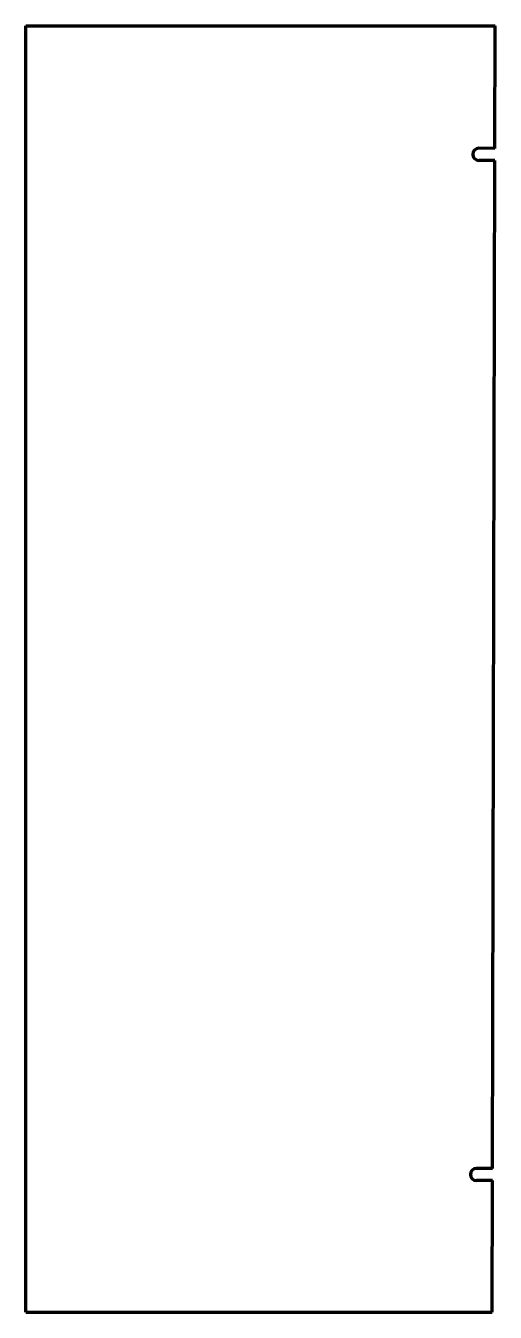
# Model space of a CAD drawing. Header units: inches. Extents: x 0 to 29.2, y 0 to 80.
import ezdxf

# ---------------------------------------------------------------- set-up
doc = ezdxf.new("R2010")
doc.units = ezdxf.units.IN
doc.header["$MEASUREMENT"] = 0
doc.layers.get('0').update_dxf_attribs({"linetype": 'CONTINUOUS'})

msp = doc.modelspace()

# ---------------------------------------------------------------- linework, layer by layer
at = {"color": 7, "lineweight": 90}
for p, q in [((0, 0), (0, 80)), ((0, 80), (29.188, 80)), ((29.17, 72.375), (29.188, 80)), ((29.17, 72.375), (28.17, 72.377)), ((29.168, 71.625), (28.168, 71.627)), ((29.021, 8.937), (29.168, 71.625)), ((29.021, 8.937), (28.021, 8.94)), ((29.019, 8.188), (28.019, 8.19)), ((29, 0), (29.019, 8.188)), ((0, 0), (29, 0))]:
    msp.add_line(p, q, dxfattribs=at)
for centre in [(28.169, 72.002), (28.02, 8.565)]:
    msp.add_arc(centre, 0.375, 89.86571, 269.86571, dxfattribs=at)

doc.saveas('drawing.dxf')
